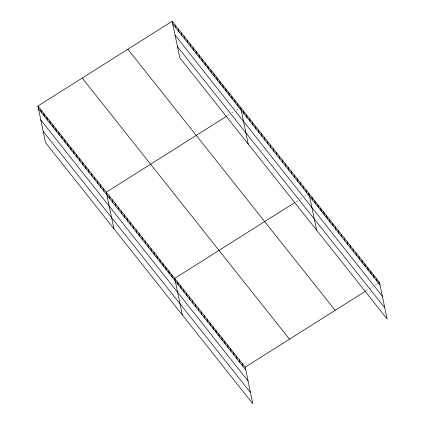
<?xml version="1.0" encoding="UTF-8"?>
<svg xmlns="http://www.w3.org/2000/svg" width="425" height="425" viewBox="0 0 425 425"><rect width="100%" height="100%" fill="white"/><g stroke="black" fill="none" stroke-linecap="round" stroke-linejoin="round"><path stroke-width="0.32" stroke-dasharray="2.12 1.59" d="M227.285 115.812L230.058 114.065M231.715 113.018L234.488 111.265M236.146 110.218L238.367 108.821M295.688 201.981L298.462 200.233M300.124 199.187L302.892 197.439M304.555 196.387L307.323 194.639M366.169 290.764L373.368 286.216M375.031 285.17L377.246 283.772"/><path stroke-width="0.64" d="M37.894 106.032L245.183 367.158L252.827 403.75L45.539 142.63L37.894 106.032L172.173 21.25L379.461 282.37L387.106 318.968L179.817 57.843L172.173 21.25M226.732 116.163L106.298 192.206L113.942 228.799M239.472 108.12L240.582 107.419L248.227 144.017M294.583 202.683L174.702 278.375L182.346 314.967M307.875 194.289L308.986 193.593L316.63 230.185M245.183 367.158L365.059 291.465M377.798 283.422L379.461 282.37M172.747 23.986L380.035 285.111M175.079 35.158L382.367 296.283M177.485 46.67L384.774 307.796M127.861 49.231L335.15 310.351M82.206 78.057L289.494 339.177M38.463 108.773L245.751 369.893M40.8 119.946L248.088 381.066M43.201 131.458L250.49 392.578M376.523 278.672L377.097 281.408M373.591 274.975L374.159 277.711M370.653 271.272L371.227 274.013M367.715 267.575L368.289 270.311M364.777 263.877L365.351 266.613M361.845 260.174L362.413 262.916M358.907 256.477L359.476 259.213M355.969 252.779L356.543 255.515M353.032 249.077L353.605 251.818M350.094 245.379L350.668 248.115M347.161 241.682L347.73 244.417M344.223 237.979L344.797 240.72M341.286 234.281L341.859 237.017M338.348 230.584L338.922 233.32M335.415 226.881L335.984 229.622M332.478 223.183L333.051 225.925M329.54 219.486L330.113 222.222M326.602 215.783L327.176 218.524M323.669 212.086L324.238 214.827M320.732 208.388L321.305 211.124M317.794 204.685L318.368 207.427M314.856 200.988L315.43 203.729M311.923 197.29L312.492 200.026M306.011 189.842L306.584 192.583M303.036 186.097L303.609 188.833M300.061 182.352L300.634 185.087M297.086 178.606L297.659 181.342M294.116 174.856L294.684 177.597M291.141 171.11L291.709 173.852M288.166 167.365L288.74 170.101M285.191 163.62L285.765 166.356M282.216 159.869L282.79 162.61M279.241 156.124L279.815 158.865M276.271 152.378L276.84 155.114M273.296 148.633L273.865 151.369M270.321 144.888L270.895 147.624M267.346 141.137L267.92 143.878M264.371 137.392L264.945 140.128M261.396 133.647L261.97 136.383M258.427 129.901L258.995 132.637M255.452 126.151L256.02 128.892M252.477 122.405L253.05 125.147M249.502 118.66L250.075 121.396M246.527 114.915L247.1 117.651M243.552 111.164L244.125 113.905M237.607 103.673L238.175 106.409M234.632 99.928L235.206 102.664M231.657 96.183L232.231 98.919M228.682 92.432L229.256 95.173M225.707 88.687L226.281 91.428M222.737 84.942L223.306 87.677M219.762 81.196L220.331 83.932M216.787 77.446L217.361 80.187M213.812 73.7L214.386 76.442M210.837 69.955L211.411 72.691M207.862 66.21L208.436 68.946M204.893 62.464L205.461 65.2M201.917 58.714L202.486 61.455M198.942 54.968L199.516 57.704M195.968 51.223L196.541 53.959M192.992 47.478L193.566 50.214M190.018 43.727L190.591 46.468M187.048 39.982L187.616 42.723M184.073 36.237L184.641 38.972M181.098 32.491L181.672 35.227M178.123 28.741L178.697 31.482M175.148 24.995L175.722 27.737M242.245 363.455L242.813 366.196M239.307 359.757L239.881 362.493M236.369 356.06L236.943 358.796M233.431 352.357L234.005 355.098M230.499 348.659L231.067 351.395M227.561 344.962L228.135 347.698M224.623 341.259L225.197 344M221.685 337.562L222.259 340.297M218.753 333.864L219.321 336.6M215.815 330.161L216.389 332.902M212.877 326.464L213.451 329.2M209.939 322.766L210.513 325.502M207.007 319.063L207.575 321.805M204.069 315.366L204.643 318.102M201.131 311.668L201.705 314.404M198.193 307.966L198.767 310.707M195.261 304.268L195.829 307.004M192.323 300.571L192.892 303.307M189.385 296.868L189.959 299.609M186.447 293.17L187.021 295.912M183.51 289.473L184.083 292.209M180.577 285.77L181.146 288.511M177.639 282.072L178.213 284.814M171.727 274.63L172.3 277.366M168.757 270.879L169.325 273.62M165.782 267.134L166.35 269.875M162.807 263.388L163.381 266.124M159.832 259.643L160.406 262.379M156.857 255.893L157.431 258.634M153.882 252.147L154.456 254.888M150.907 248.402L151.481 251.138M147.937 244.657L148.506 247.393M144.962 240.911L145.531 243.647M141.987 237.161L142.561 239.902M139.012 233.415L139.586 236.151M136.037 229.67L136.611 232.406M133.062 225.925L133.636 228.661M130.093 222.174L130.661 224.915M127.118 218.429L127.686 221.17M124.142 214.683L124.716 217.419M121.168 210.938L121.741 213.674M118.192 207.188L118.766 209.929M115.218 203.442L115.791 206.183M112.248 199.697L112.816 202.433M109.273 195.952L109.841 198.688M103.323 188.456L103.897 191.197M100.348 184.71L100.922 187.446M97.373 180.965L97.947 183.701M94.403 177.22L94.972 179.956M91.428 173.469L91.997 176.21M88.453 169.724L89.027 172.465M85.478 165.978L86.052 168.714M82.503 162.233L83.077 164.969M79.528 158.482L80.102 161.224M76.558 154.737L77.127 157.478M73.583 150.992L74.152 153.728M70.608 147.247L71.182 149.982M67.633 143.501L68.207 146.237M64.658 139.751L65.232 142.492M61.683 136.005L62.257 138.747M58.714 132.26L59.282 134.996M55.739 128.515L56.307 131.251M52.764 124.764L53.338 127.505M49.789 121.019L50.362 123.76M46.814 117.273L47.388 120.009M43.839 113.528L44.412 116.264M40.869 109.783L41.438 112.519"/></g></svg>
